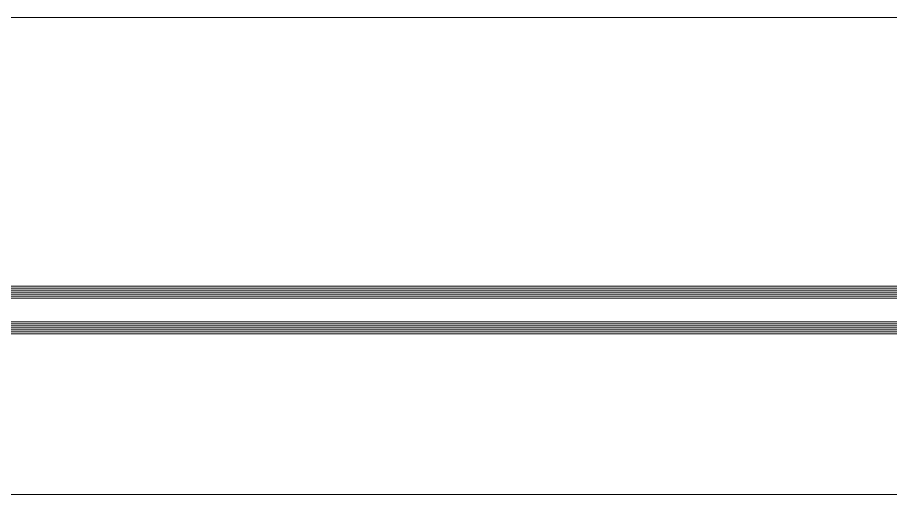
# Model space of a CAD drawing. Header units: centimetres. Extents: x 118932 to 154602, y -32682 to -23521.
# Drawn here: x 133146.78 to 133190.69, y -28093.64 to -28069.64 of the extents above; entities that cross this region are included whole.
import ezdxf

# ---------------------------------------------------------------- set-up
doc = ezdxf.new("R2010")
doc.units = ezdxf.units.CM
doc.header["$LTSCALE"] = 50
doc.header["$MEASUREMENT"] = 0
doc.layers.add('GEN_02_TF_Pencere', color=7, linetype='Continuous', lineweight=9, true_color=0x6093ac)
doc.layers.add('GEN_05_ML_Mermer', color=7, linetype='Continuous', lineweight=9, true_color=0x9d8692)
doc.layers.add('revizyon notlar', color=1, linetype='Continuous', lineweight=30)

# ---------------------------------------------------------------- blocks, each defined once
blk = doc.blocks.new('dkk')
at = {"layer": 'GEN_02_TF_Pencere'}
for p, q in [((-304.63, -13.517), (-165.25, -13.517)), ((-304.68, -13.617), (-165.25, -13.617)), ((-304.68, -13.717), (-165.25, -13.717)), ((-304.68, -13.817), (-165.25, -13.817)), ((-304.68, -13.917), (-165.25, -13.917)), ((-304.68, -14.017), (-165.25, -14.017)), ((-304.68, -14.117), (-165.25, -14.117)), ((-304.68, -15.317), (-165.25, -15.317)), ((-304.68, -15.417), (-165.25, -15.417)), ((-304.68, -15.517), (-165.25, -15.517)), ((-304.68, -15.617), (-165.25, -15.617)), ((-304.68, -15.717), (-165.25, -15.717)), ((-304.68, -15.817), (-165.25, -15.817)), ((-304.63, -15.917), (-165.25, -15.917))]:
    blk.add_line(p, q, dxfattribs=at)
at = {"layer": 'GEN_05_ML_Mermer'}
blk.add_lwpolyline([(-317.25, 0), (0, 0), (0, -24), (-317.25, -24)], close=True, dxfattribs=at)
blk = doc.blocks.new('P25__')
at = {"layer": 'revizyon notlar', "rotation": 180}
blk.add_blockref('dkk', (57761.418, 9257.835, 0), dxfattribs=at)
blk = doc.blocks.new('DOGRAMA LEVEL 0 A BLOK')
at = {"rotation": 180}
blk.add_blockref('P25__', (56526.605, 9274.11, 0), dxfattribs=at)

msp = doc.modelspace()

# ---------------------------------------------------------------- block references
msp.add_blockref('DOGRAMA LEVEL 0 A BLOK', (134615.022, -28085.92))

doc.saveas('drawing.dxf')
